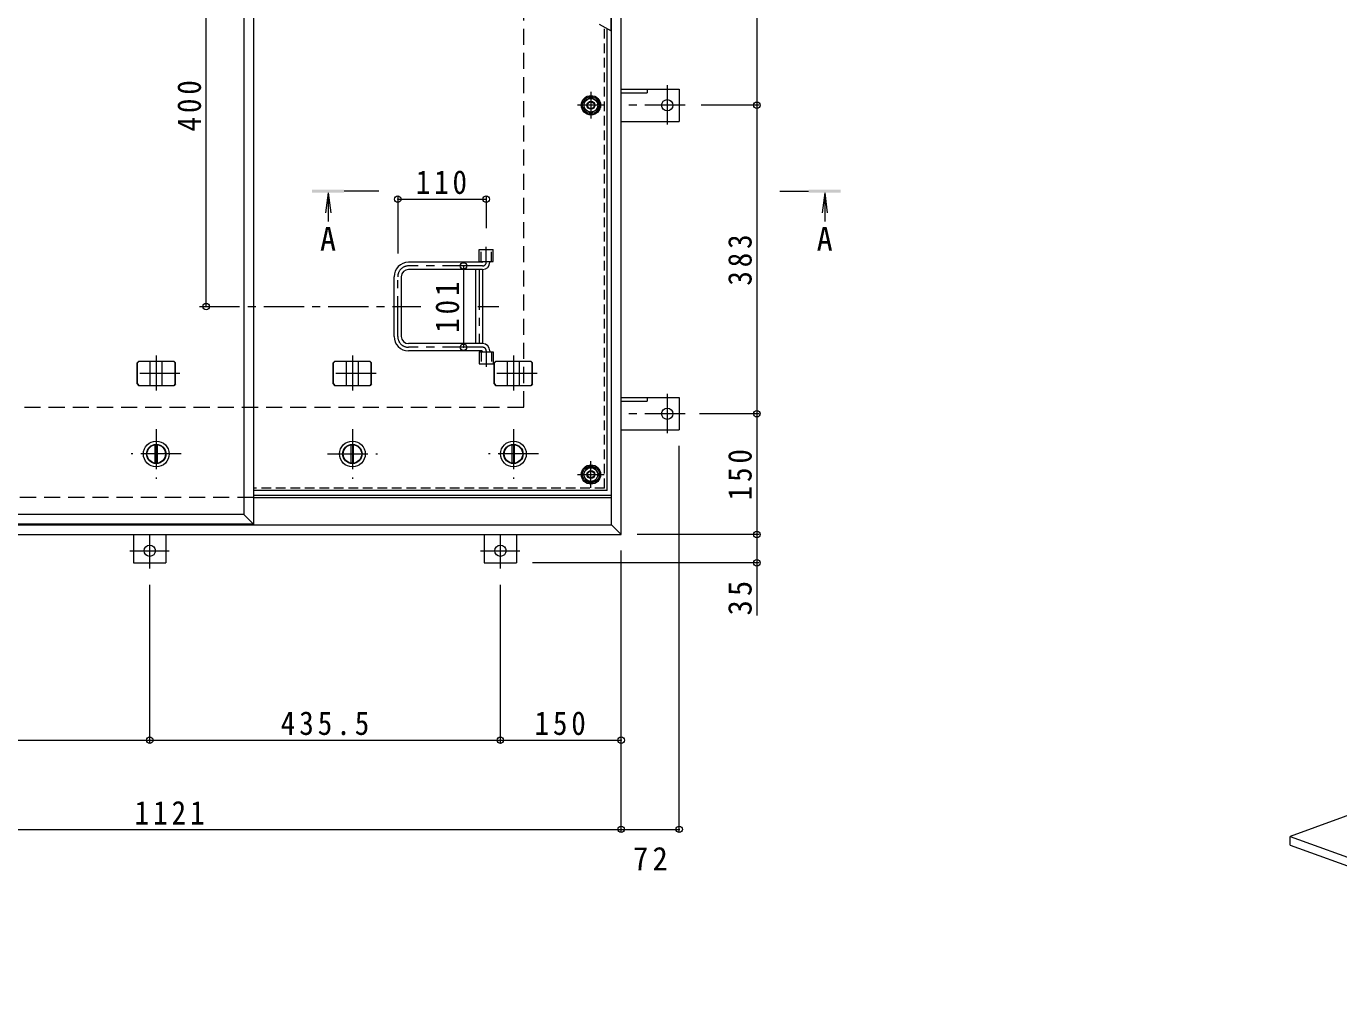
# Model space of a CAD drawing. Units: millimetres at full size, sheet at 1:10. Extents: x -3310 to 3905, y -2751 to 2660.
# Drawn here: x -1435 to 195, y -270 to 917 of the extents above; entities that cross this region are included whole.
import ezdxf
from ezdxf.enums import TextEntityAlignment as Align

# ---------------------------------------------------------------- set-up
doc = ezdxf.new("R2010")
doc.units = ezdxf.units.MM
doc.header["$LTSCALE"] = 10
doc.header["$PDMODE"] = 32
doc.header["$PDSIZE"] = 8
for name, pattern in [('CHAIN1', [8, 5, -1, 1, -1]), ('DASHED1', [1.8, 1.2, -0.6]), ('DASHED2', [3, 2, -1])]:
    doc.linetypes.add(name, pattern=pattern)
for name, color, linetype, lineweight in [('0-1_躯体', 2, 'Continuous', 9), ('0-2_仕上', 3, 'Continuous', 9), ('0-3_建具', 4, 'Continuous', 9), ('0-5_寸法', 7, 'Continuous', 9), ('0-6_ハッチ', 6, 'Continuous', 9), ('0-7', 2, 'Continuous', 9), ('0-A', 3, 'Continuous', 9), ('0-C', 2, 'Continuous', 9), ('0-E', 3, 'Continuous', 9), ('0-F', 7, 'Continuous', 9), ('5-1', 2, 'Continuous', 9)]:
    doc.layers.add(name, color=color, linetype=linetype, lineweight=lineweight)
doc.styles.add('ＭＳ ゴシック', font='')
doc.styles.get('ＭＳ ゴシック').set_extended_font_data('MS Gothic')

msp = doc.modelspace()

# ---------------------------------------------------------------- linework, layer by layer
at = {"layer": '0-1_躯体', "linetype": 'DASHED2'}
for p, q in [((-816.92, 444.09), (-816.92, 1194.09)), ((-2816.92, 444.09), (-816.92, 444.09)), ((-1152.54, 332.09), (-2925.92, 332.09))]:
    msp.add_line(p, q, dxfattribs=at)
at = {"layer": '0-2_仕上'}
for p, q in [((-1152.54, 1339.09), (-1152.54, 299.09)), ((-708.92, 1339.09), (-708.92, 911.78)), ((-1164.54, 1327.09), (-1164.54, 311.09)), ((-1152.54, 299.09), (-1594.04, 299.09))]:
    msp.add_line(p, q, dxfattribs=at)
msp.add_lwpolyline([(-1152.54, 299.09), (-1164.54, 311.09), (-1582.04, 311.09)], dxfattribs=at)
at = {"layer": '0-3_建具'}
for p, q in [((-707.92, 298.09), (-707.92, 1340.09)), ((-695.92, 286.09), (-695.92, 1352.09)), ((-1297.13, 499.09), (-1295.4, 501.09)), ((-1297.13, 473.09), (-1297.13, 499.09)), ((-1296.73, 499.09), (-1297.13, 499.09)), ((-1296.73, 499.09), (-1295, 501.09)), ((-1296.73, 473.09), (-1296.73, 499.09)), ((-1251.19, 501.09), (-1295.4, 501.09)), ((-1280.79, 471.09), (-1280.79, 501.09)), ((-1265.79, 471.09), (-1265.79, 501.09)), ((-1249.86, 499.09), (-1251.59, 501.09)), ((-1249.46, 499.09), (-1251.19, 501.09)), ((-1249.86, 473.09), (-1249.86, 499.09)), ((-1249.86, 499.09), (-1249.46, 499.09)), ((-1249.46, 473.09), (-1249.46, 499.09)), ((-1053.5, 499.09), (-1051.77, 501.09)), ((-1053.5, 473.09), (-1053.5, 499.09)), ((-1053.1, 499.09), (-1053.5, 499.09)), ((-1053.1, 499.09), (-1051.37, 501.09)), ((-1053.1, 473.09), (-1053.1, 499.09)), ((-1007.57, 501.09), (-1051.77, 501.09)), ((-1037.17, 471.09), (-1037.17, 501.09)), ((-1022.17, 471.09), (-1022.17, 501.09)), ((-1006.23, 499.09), (-1007.97, 501.09)), ((-1005.83, 499.09), (-1007.57, 501.09)), ((-1006.23, 473.09), (-1006.23, 499.09)), ((-1006.23, 499.09), (-1005.83, 499.09)), ((-1005.83, 473.09), (-1005.83, 499.09)), ((-853.5, 499.09), (-851.77, 501.09)), ((-853.5, 473.09), (-853.5, 499.09)), ((-853.1, 499.09), (-853.5, 499.09)), ((-853.1, 499.09), (-851.37, 501.09)), ((-853.1, 473.09), (-853.1, 499.09)), ((-807.57, 501.09), (-851.77, 501.09)), ((-837.17, 471.09), (-837.17, 501.09)), ((-822.17, 471.09), (-822.17, 501.09)), ((-806.23, 499.09), (-807.97, 501.09)), ((-805.83, 499.09), (-807.57, 501.09)), ((-806.23, 473.09), (-806.23, 499.09)), ((-806.23, 499.09), (-805.83, 499.09)), ((-805.83, 473.09), (-805.83, 499.09)), ((-1297.13, 473.09), (-1295.4, 471.09)), ((-1296.73, 473.09), (-1297.13, 473.09)), ((-1296.73, 473.09), (-1295, 471.09)), ((-1249.86, 473.09), (-1251.59, 471.09)), ((-1249.46, 473.09), (-1251.19, 471.09)), ((-1249.86, 473.09), (-1249.46, 473.09)), ((-1053.5, 473.09), (-1051.77, 471.09)), ((-1053.1, 473.09), (-1053.5, 473.09)), ((-1053.1, 473.09), (-1051.37, 471.09)), ((-1006.23, 473.09), (-1007.97, 471.09)), ((-1005.83, 473.09), (-1007.57, 471.09)), ((-1006.23, 473.09), (-1005.83, 473.09)), ((-853.5, 473.09), (-851.77, 471.09)), ((-853.1, 473.09), (-853.5, 473.09)), ((-853.1, 473.09), (-851.37, 471.09)), ((-806.23, 473.09), (-807.97, 471.09)), ((-805.83, 473.09), (-807.57, 471.09)), ((-806.23, 473.09), (-805.83, 473.09)), ((-1295.4, 471.09), (-1251.19, 471.09)), ((-1051.77, 471.09), (-1007.57, 471.09)), ((-851.77, 471.09), (-807.57, 471.09)), ((-2925.92, 298.09), (-707.92, 298.09)), ((-695.92, 286.09), (-707.92, 298.09)), ((-2937.92, 286.09), (-695.92, 286.09))]:
    msp.add_line(p, q, dxfattribs=at)
at = {"layer": '0-3_建具', "linetype": 'CHAIN1'}
for p, q in [((-1273.29, 508.2), (-1273.29, 464.97)), ((-1029.67, 508.2), (-1029.67, 464.97)), ((-829.67, 508.2), (-829.67, 464.97)), ((-1243.88, 486.09), (-1302.7, 486.09)), ((-1000.26, 486.09), (-1059.08, 486.09)), ((-800.26, 486.09), (-859.08, 486.09))]:
    msp.add_line(p, q, dxfattribs=at)
at = {"layer": '0-5_寸法'}
for p, q in [((-707.92, 911.24), (-722.7, 919.27)), ((-527.4, 250.89), (-527.4, 185.6))]:
    msp.add_line(p, q, dxfattribs=at)
at = {"layer": '0-5_寸法', "color": 4}
for p, q in [((-1059.92, 710.35), (-1063.18, 685.56)), ((-1059.92, 710.35), (-1059.92, 674.74)), ((-1059.92, 710.35), (-1056.66, 685.56)), ((-443.12, 710.35), (-446.39, 685.56)), ((-443.12, 710.35), (-439.86, 685.56)), ((-443.12, 710.35), (-443.12, 674.74))]:
    msp.add_line(p, q, dxfattribs=at)
at = {"layer": '0-5_寸法', "color": 4, "linetype": 'CHAIN1'}
for p, q in [((-996.92, 712.35), (-1039.92, 712.35)), ((-498.85, 712.35), (-463.12, 712.35))]:
    msp.add_line(p, q, dxfattribs=at)
at = {"layer": '0-5_寸法', "color": 4}
for points in [[(-1079.92, 710.35), (-1079.92, 714.35), (-1039.92, 710.35), (-1039.92, 714.35)], [(-423.12, 710.35), (-423.12, 714.35), (-463.12, 710.35), (-463.12, 714.35)]]:
    msp.add_solid(points, dxfattribs=at)
at = {"layer": '0-6_ハッチ', "color": 5, "lineweight": 5}
for p, q in [((-872.07, 640.09), (-854.77, 640.09)), ((-872.07, 625.09), (-872.07, 640.09)), ((-854.77, 625.09), (-854.77, 640.09)), ((-872.07, 625.09), (-854.77, 625.09)), ((-872.07, 513.09), (-854.77, 513.09)), ((-872.07, 513.09), (-872.07, 498.09)), ((-854.77, 513.09), (-854.77, 498.09)), ((-872.07, 498.09), (-854.77, 498.09))]:
    msp.add_line(p, q, dxfattribs=at)
at = {"layer": '0-6_ハッチ', "color": 5, "linetype": 'DASHED1', "lineweight": 5}
for p, q in [((-869.77, 625.09), (-869.77, 640.09)), ((-857.07, 625.09), (-857.07, 640.09)), ((-869.77, 513.09), (-869.77, 498.09)), ((-857.07, 513.09), (-857.07, 498.09))]:
    msp.add_line(p, q, dxfattribs=at)
at = {"layer": '0-6_ハッチ', "linetype": 'CHAIN1'}
for p, q in [((-863.42, 624.09), (-863.42, 643.45)), ((-867.92, 619.59), (-959.92, 619.59)), ((-973.42, 532.09), (-973.42, 606.09)), ((-1219.72, 569.09), (-944.89, 569.09)), ((-874.05, 569.09), (-847.93, 569.09)), ((-867.92, 518.59), (-959.92, 518.59)), ((-863.42, 514.09), (-863.42, 494.48))]:
    msp.add_line(p, q, dxfattribs=at)
at = {"layer": '0-6_ハッチ'}
for p, q in [((-868.92, 624.09), (-959.92, 624.09)), ((-858.92, 624.09), (-858.92, 625.09)), ((-977.92, 532.09), (-977.92, 606.09)), ((-968.92, 606.09), (-968.92, 532.09)), ((-867.92, 615.09), (-959.92, 615.09)), ((-867.92, 523.09), (-959.92, 523.09)), ((-868.92, 514.09), (-959.92, 514.09)), ((-858.92, 514.09), (-858.92, 513.09)), ((-1152.54, 335.09), (-707.92, 335.09)), ((-1152.54, 332.09), (-707.92, 332.09))]:
    msp.add_line(p, q, dxfattribs=at)
for centre in [(-733.42, 819.09), (-733.42, 360.59)]:
    msp.add_circle(centre, 10.5, dxfattribs=at)
for centre, radius, start, end in [((-959.92, 606.09), 18, 90, 180), ((-868.92, 625.09), 1, 270, 0), ((-867.92, 624.09), 9, 270, 0), ((-959.92, 606.09), 9, 90, 180), ((-959.92, 532.09), 18, 180, 270), ((-959.92, 532.09), 9, 180, 270), ((-867.92, 514.09), 9, 0, 90), ((-868.92, 513.09), 1, 0, 90)]:
    msp.add_arc(centre, radius, start, end, dxfattribs=at)
at = {"layer": '0-6_ハッチ', "linetype": 'CHAIN1'}
for centre, radius, start, end in [((-959.92, 606.09), 13.5, 90, 180), ((-867.92, 624.09), 4.5, 270, 0), ((-959.92, 532.09), 13.5, 180, 270), ((-867.92, 514.09), 4.5, 0, 90)]:
    msp.add_arc(centre, radius, start, end, dxfattribs=at)
at = {"layer": '0-7', "linetype": 'CHAIN1'}
for p, q in [((-733.42, 835.66), (-733.42, 802.52)), ((-716.85, 819.09), (-749.99, 819.09)), ((-733.42, 344.02), (-733.42, 377.16)), ((-749.99, 360.59), (-716.85, 360.59))]:
    msp.add_line(p, q, dxfattribs=at)
at = {"layer": '0-7'}
for points in [[(-741.92, 823.99), (-733.42, 828.9), (-724.92, 823.99), (-724.92, 814.18), (-733.42, 809.27), (-741.92, 814.18)], [(-738.33, 369.09), (-743.23, 360.59), (-738.33, 352.09), (-728.51, 352.09), (-723.6, 360.59), (-728.51, 369.09)]]:
    msp.add_lwpolyline(points, close=True, dxfattribs=at)
at = {"layer": '0-7', "color": 134, "lineweight": 5}
for centre in [(-733.42, 819.09), (-733.42, 360.59)]:
    msp.add_circle(centre, 12, dxfattribs=at)
at = {"layer": '0-7'}
for centre in [(-733.42, 819.09), (-733.42, 360.59)]:
    msp.add_circle(centre, 8.5, dxfattribs=at)
at = {"layer": '0-7', "color": 5, "lineweight": 5}
for centre, radius in [((-733.42, 819.09), 5), ((-733.42, 819.09), 4.19), ((-733.42, 360.59), 5), ((-733.42, 360.59), 4.19)]:
    msp.add_circle(centre, radius, dxfattribs=at)
at = {"layer": '0-A', "linetype": 'DASHED1'}
for q in [(-716.62, 915.97), (-1152.54, 343.79)]:
    msp.add_line((-716.62, 343.79), q, dxfattribs=at)
at = {"layer": '0-A'}
for q in [(-713.42, 914.23), (-1152.54, 340.59)]:
    msp.add_line((-713.42, 340.59), q, dxfattribs=at)
at = {"layer": '0-C', "color": 4}
for p, q in [((-876.92, 615.09), (-876.92, 523.09)), ((-867.92, 615.09), (-867.92, 523.09))]:
    msp.add_line(p, q, dxfattribs=at)
at = {"layer": '0-C', "color": 4, "linetype": 'CHAIN1'}
msp.add_line((-872.42, 615.09), (-872.42, 523.09), dxfattribs=at)
at = {"layer": '0-C', "linetype": 'CHAIN1'}
for p, q in [((-1273.29, 417.09), (-1273.29, 355.09)), ((-1029.67, 417.09), (-1029.67, 355.09)), ((-829.67, 417.09), (-829.67, 355.09)), ((-1242.29, 386.09), (-1304.29, 386.09)), ((-1060.67, 386.09), (-998.67, 386.09)), ((-798.67, 386.09), (-860.67, 386.09))]:
    msp.add_line(p, q, dxfattribs=at)
at = {"layer": '0-C'}
for p, q in [((-1274.79, 374.69), (-1274.79, 397.49)), ((-1271.79, 374.69), (-1271.79, 397.49)), ((-1031.17, 374.69), (-1031.17, 397.49)), ((-1028.17, 374.69), (-1028.17, 397.49)), ((-831.17, 374.69), (-831.17, 397.49)), ((-828.17, 374.69), (-828.17, 397.49))]:
    msp.add_line(p, q, dxfattribs=at)
for centre, radius in [((-1273.29, 386.09), 16), ((-1273.29, 386.09), 12), ((-1273.29, 386.09), 11.5), ((-1029.67, 386.09), 16), ((-1029.67, 386.09), 12), ((-1029.67, 386.09), 11.5), ((-829.67, 386.09), 16), ((-829.67, 386.09), 12), ((-829.67, 386.09), 11.5)]:
    msp.add_circle(centre, radius, dxfattribs=at)
at = {"layer": '0-E'}
for p, q in [((-695.92, 839.09), (-623.72, 839.09)), ((-695.92, 834.59), (-663.72, 834.59)), ((-663.72, 839.09), (-663.72, 834.59)), ((-623.72, 839.09), (-623.72, 799.09)), ((-695.92, 799.09), (-623.72, 799.09)), ((-695.92, 456.09), (-623.72, 456.09)), ((-695.92, 451.59), (-663.72, 451.59)), ((-663.72, 456.09), (-663.72, 451.59)), ((-623.72, 456.09), (-623.72, 416.09)), ((-695.92, 416.09), (-623.72, 416.09)), ((-1301.42, 286.09), (-1301.42, 250.89)), ((-1261.42, 286.09), (-1261.42, 250.89)), ((-865.92, 286.09), (-865.92, 250.89)), ((-825.92, 286.09), (-825.92, 250.89)), ((-1301.42, 250.89), (-1261.42, 250.89)), ((-865.92, 250.89), (-825.92, 250.89))]:
    msp.add_line(p, q, dxfattribs=at)
at = {"layer": '0-E', "linetype": 'CHAIN1'}
for p, q in [((-638.72, 843.93), (-638.72, 795.04)), ((-616.56, 819.09), (-695.92, 819.09)), ((-638.72, 460.93), (-638.72, 412.04)), ((-616.56, 436.09), (-695.92, 436.09)), ((-1281.42, 243.73), (-1281.42, 286.09)), ((-845.92, 243.73), (-845.92, 286.09)), ((-1306.26, 265.89), (-1257.37, 265.89)), ((-870.76, 265.89), (-821.87, 265.89))]:
    msp.add_line(p, q, dxfattribs=at)
at = {"layer": '0-E'}
for centre in [(-638.72, 819.09), (-638.72, 436.09), (-1281.42, 265.89), (-845.92, 265.89)]:
    msp.add_circle(centre, 7, dxfattribs=at)
at = {"layer": '0-F'}
for p, q in [((-527.4, 1202.09), (-527.4, 819.09)), ((-1211.37, 569.09), (-1211.37, 1069.09)), ((-524.4, 819.09), (-596.56, 819.09)), ((-527.4, 819.09), (-527.4, 436.09)), ((-973.42, 705.54), (-973.42, 635.08)), ((-973.42, 702.54), (-863.42, 702.54)), ((-863.42, 705.54), (-863.42, 666.59)), ((-891.82, 619.59), (-891.82, 518.59)), ((-524.4, 436.09), (-598.56, 436.09)), ((-527.4, 436.09), (-527.4, 286.09)), ((-623.72, -82.94), (-623.72, 396.09)), ((-524.4, 286.09), (-675.92, 286.09)), ((-527.4, 286.09), (-527.4, 250.89)), ((-695.92, -82.94), (-695.92, 266.09)), ((-524.4, 250.89), (-805.92, 250.89)), ((-1281.42, 27.8), (-1281.42, 223.73)), ((-845.92, 27.8), (-845.92, 223.73)), ((-1716.92, 30.8), (-1281.42, 30.8)), ((-1281.42, 30.8), (-845.92, 30.8)), ((-845.92, 30.8), (-695.92, 30.8)), ((-1816.92, -79.94), (-695.92, -79.94)), ((-695.92, -79.94), (-623.72, -79.94))]:
    msp.add_line(p, q, dxfattribs=at)
for p in [(-527.4, 819.09), (-973.42, 702.54), (-863.42, 702.54), (-891.82, 619.59), (-1211.37, 569.09), (-891.82, 518.59), (-527.4, 436.09), (-527.4, 286.09), (-527.4, 250.89), (-1281.42, 30.8), (-845.92, 30.8), (-695.92, 30.8), (-695.92, -79.94), (-623.72, -79.94)]:
    msp.add_point(p, dxfattribs=at)
at = {"layer": '5-1'}
for p, q in [((285.12, -34.11), (135.08, -88.72)), ((135.08, -88.72), (604.93, -259.73)), ((135.08, -99.39), (135.08, -88.72)), ((135.08, -99.39), (604.93, -270.4))]:
    msp.add_line(p, q, dxfattribs=at)

# ---------------------------------------------------------------- texts
at = {"layer": '0-5_寸法', "color": 2, "style": 'ＭＳ ゴシック'}
for p in [(-1069.92, 629.65), (-453.12, 629.65)]:
    msp.add_text('A', height=29.33, dxfattribs=at).set_placement(p, align=Align.BOTTOM_LEFT)
at = {"layer": '0-F', "color": 2, "char_height": 29.33, "attachment_point": 7, "rotation": 90, "style": 'ＭＳ ゴシック'}
for s, insert in [('\\T1.27;\\W0.9;400', (-1217.37, 786.59)), ('\\T1.27;\\W0.9;383', (-533.4, 595.09)), ('\\T1.27;\\W0.9;101', (-896.82, 536.59)), ('\\T1.27;\\W0.9;150', (-533.4, 328.59)), ('\\T1.27;\\W0.95;35', (-533.4, 185.6))]:
    msp.add_mtext(s, dxfattribs=dict(at, insert=insert))
at = {"layer": '0-F', "color": 2, "char_height": 29.33, "attachment_point": 7, "style": 'ＭＳ ゴシック'}
for s, insert in [('\\T1.27;\\W0.9;110', (-950.92, 708.54)), ('\\T1.28;\\W0.9;435.5', (-1118.67, 36.8)), ('\\T1.27;\\W0.9;150', (-803.42, 36.8)), ('\\T1.28;\\W0.9;1121', (-1300.17, -73.94)), ('\\T1.27;\\W0.95;72', (-681.07, -131.01))]:
    msp.add_mtext(s, dxfattribs=dict(at, insert=insert))

doc.saveas('drawing.dxf')
